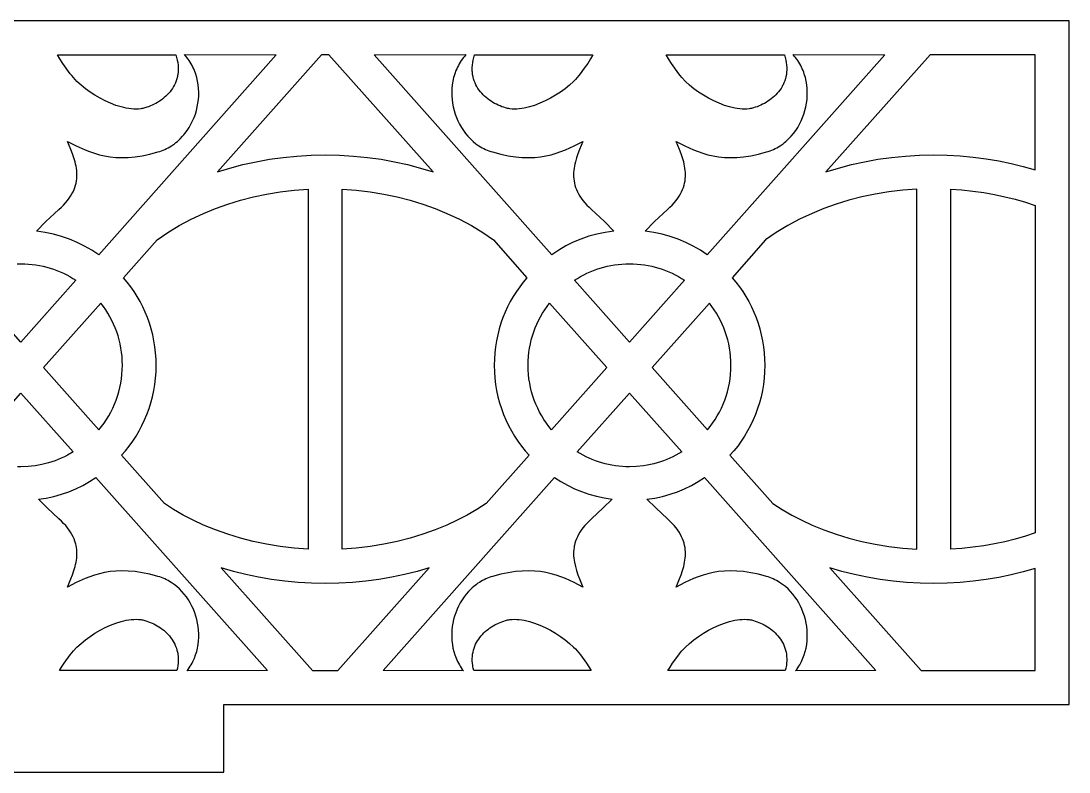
# Model space of a CAD drawing. Extents: x -831 to 1547, y -1426 to -385.
# Drawn here: x -353.57 to -307.08, y -549.92 to -516.62 of the extents above; entities that cross this region are included whole.
import ezdxf

# ---------------------------------------------------------------- set-up
doc = ezdxf.new("R2010")
doc.units = 0
doc.layers.add('CUT', color=18, linetype='CONTINUOUS')

msp = doc.modelspace()

# ---------------------------------------------------------------- linework, layer by layer
at = {"layer": 'CUT'}
for points in [[(-307.076, -516.625), (-400.076, -516.625), (-400.076, -546.924), (-362.576, -546.924), (-362.576, -549.924), (-344.576, -549.924), (-344.576, -546.924), (-307.076, -546.924)], [(-350.127, -526.988), (-350.432, -526.787), (-350.749, -526.604), (-351.079, -526.441), (-351.419, -526.298), (-351.771, -526.176), (-352.132, -526.076), (-352.501, -525.999), (-352.879, -525.944), (-352.464, -525.521), (-351.889, -524.986), (-351.781, -524.885), (-351.682, -524.784), (-351.592, -524.684), (-351.51, -524.585), (-351.436, -524.486), (-351.371, -524.388), (-351.313, -524.291), (-351.263, -524.194), (-351.22, -524.097), (-351.183, -524.001), (-351.154, -523.905), (-351.13, -523.81), (-351.113, -523.715), (-351.101, -523.621), (-351.094, -523.527), (-351.092, -523.433), (-351.095, -523.34), (-351.103, -523.247), (-351.115, -523.154), (-351.13, -523.062), (-351.15, -522.969), (-351.172, -522.877), (-351.225, -522.694), (-351.288, -522.511), (-351.359, -522.329), (-351.51, -521.965), (-351.127, -522.157), (-350.732, -522.337), (-350.527, -522.418), (-350.314, -522.491), (-350.094, -522.554), (-349.864, -522.606), (-349.622, -522.646), (-349.368, -522.671), (-349.099, -522.681), (-348.816, -522.673), (-348.515, -522.645), (-348.197, -522.598), (-347.858, -522.527), (-347.499, -522.433), (-347.418, -522.408), (-347.339, -522.381), (-347.261, -522.35), (-347.185, -522.317), (-347.111, -522.281), (-347.038, -522.243), (-346.897, -522.159), (-346.763, -522.067), (-346.699, -522.017), (-346.637, -521.965), (-346.517, -521.855), (-346.405, -521.738), (-346.352, -521.677), (-346.301, -521.614), (-346.203, -521.483), (-346.114, -521.346), (-346.033, -521.205), (-345.96, -521.058), (-345.895, -520.907), (-345.838, -520.753), (-345.791, -520.595), (-345.751, -520.435), (-345.721, -520.274), (-345.7, -520.11), (-345.688, -519.946), (-345.686, -519.782), (-345.693, -519.618), (-345.709, -519.454), (-345.736, -519.293), (-345.772, -519.133), (-345.819, -518.976), (-345.875, -518.821), (-345.908, -518.746), (-345.943, -518.671), (-345.98, -518.597), (-346.021, -518.525), (-346.109, -518.383), (-346.158, -518.314), (-346.209, -518.247), (-346.263, -518.181), (-346.32, -518.117), (-342.248, -518.125)], [(-351.949, -518.125), (-346.703, -518.124), (-346.668, -518.243), (-346.639, -518.359), (-346.618, -518.472), (-346.605, -518.583), (-346.598, -518.691), (-346.597, -518.744), (-346.598, -518.796), (-346.599, -518.822), (-346.6, -518.847), (-346.604, -518.898), (-346.616, -518.998), (-346.625, -519.046), (-346.635, -519.094), (-346.635, -519.096), (-346.635, -519.097), (-346.635, -519.099), (-346.636, -519.1), (-346.636, -519.101), (-346.636, -519.103), (-346.637, -519.104), (-346.637, -519.106), (-346.637, -519.107), (-346.638, -519.109), (-346.638, -519.11), (-346.639, -519.112), (-346.639, -519.113), (-346.639, -519.115), (-346.64, -519.116), (-346.64, -519.118), (-346.646, -519.141), (-346.658, -519.188), (-346.687, -519.278), (-346.722, -519.366), (-346.76, -519.451), (-346.804, -519.533), (-346.852, -519.612), (-346.904, -519.687), (-346.96, -519.76), (-347.019, -519.83), (-347.082, -519.897), (-347.147, -519.961), (-347.215, -520.021), (-347.286, -520.079), (-347.359, -520.133), (-347.434, -520.184), (-347.511, -520.232), (-347.589, -520.277), (-347.669, -520.319), (-347.749, -520.357), (-347.83, -520.392), (-347.911, -520.424), (-347.993, -520.453), (-348.074, -520.478), (-348.121, -520.49), (-348.168, -520.501), (-348.215, -520.51), (-348.264, -520.518), (-348.364, -520.528), (-348.467, -520.532), (-348.573, -520.53), (-348.682, -520.522), (-348.792, -520.508), (-348.904, -520.49), (-349.018, -520.466), (-349.134, -520.437), (-349.366, -520.365), (-349.601, -520.275), (-349.835, -520.17), (-350.066, -520.051), (-350.291, -519.919), (-350.508, -519.777), (-350.715, -519.626), (-350.91, -519.467), (-351.089, -519.302), (-351.251, -519.133), (-351.325, -519.047), (-351.393, -518.961), (-351.719, -518.506), (-351.845, -518.307)], [(-335.292, -523.316), (-339.909, -518.125), (-340.241, -518.125), (-344.858, -523.316), (-344.301, -523.144), (-343.729, -522.994), (-343.146, -522.865), (-342.551, -522.758), (-341.946, -522.673), (-341.331, -522.612), (-340.707, -522.575), (-340.076, -522.563), (-339.444, -522.575), (-338.821, -522.612), (-338.206, -522.673), (-337.6, -522.758), (-337.005, -522.865), (-336.421, -522.994), (-335.85, -523.145)], [(-327.271, -525.944), (-327.65, -525.996), (-328.02, -526.071), (-328.381, -526.17), (-328.732, -526.292), (-329.073, -526.436), (-329.402, -526.601), (-329.719, -526.785), (-330.023, -526.988), (-337.902, -518.125), (-333.831, -518.117), (-333.887, -518.181), (-333.942, -518.247), (-334.041, -518.383), (-334.087, -518.453), (-334.13, -518.525), (-334.17, -518.597), (-334.208, -518.671), (-334.243, -518.746), (-334.275, -518.821), (-334.332, -518.975), (-334.357, -519.054), (-334.379, -519.133), (-334.415, -519.293), (-334.442, -519.454), (-334.458, -519.618), (-334.465, -519.782), (-334.463, -519.946), (-334.451, -520.11), (-334.43, -520.273), (-334.399, -520.435), (-334.36, -520.595), (-334.312, -520.753), (-334.256, -520.907), (-334.191, -521.058), (-334.118, -521.205), (-334.037, -521.346), (-333.948, -521.483), (-333.85, -521.614), (-333.746, -521.738), (-333.634, -521.855), (-333.514, -521.965), (-333.387, -522.067), (-333.254, -522.159), (-333.184, -522.202), (-333.113, -522.243), (-333.04, -522.281), (-332.966, -522.317), (-332.89, -522.35), (-332.812, -522.381), (-332.733, -522.408), (-332.652, -522.433), (-332.292, -522.527), (-331.954, -522.598), (-331.635, -522.645), (-331.335, -522.673), (-331.052, -522.681), (-330.783, -522.671), (-330.529, -522.646), (-330.287, -522.607), (-330.057, -522.554), (-329.836, -522.491), (-329.624, -522.418), (-329.419, -522.337), (-329.024, -522.157), (-328.64, -521.965), (-328.792, -522.329), (-328.862, -522.511), (-328.925, -522.694), (-328.979, -522.877), (-329.001, -522.969), (-329.02, -523.062), (-329.036, -523.154), (-329.048, -523.247), (-329.055, -523.34), (-329.059, -523.433), (-329.057, -523.527), (-329.05, -523.621), (-329.038, -523.715), (-329.021, -523.81), (-328.997, -523.905), (-328.967, -524.001), (-328.931, -524.097), (-328.888, -524.194), (-328.838, -524.291), (-328.78, -524.388), (-328.715, -524.486), (-328.641, -524.585), (-328.559, -524.684), (-328.469, -524.784), (-328.37, -524.885), (-328.261, -524.986), (-327.687, -525.521)], [(-333.447, -518.124), (-328.201, -518.125), (-328.306, -518.307), (-328.432, -518.506), (-328.582, -518.723), (-328.758, -518.961), (-328.826, -519.047), (-328.9, -519.133), (-328.979, -519.218), (-329.062, -519.302), (-329.241, -519.467), (-329.436, -519.626), (-329.643, -519.777), (-329.86, -519.919), (-330.085, -520.051), (-330.316, -520.17), (-330.55, -520.275), (-330.784, -520.365), (-331.017, -520.437), (-331.133, -520.466), (-331.247, -520.49), (-331.359, -520.508), (-331.469, -520.522), (-331.578, -520.53), (-331.683, -520.532), (-331.787, -520.528), (-331.887, -520.518), (-331.935, -520.51), (-331.983, -520.501), (-332.03, -520.49), (-332.076, -520.478), (-332.158, -520.453), (-332.24, -520.424), (-332.321, -520.392), (-332.402, -520.357), (-332.482, -520.319), (-332.562, -520.277), (-332.64, -520.232), (-332.716, -520.184), (-332.792, -520.133), (-332.865, -520.079), (-332.935, -520.021), (-333.004, -519.961), (-333.069, -519.897), (-333.132, -519.83), (-333.191, -519.76), (-333.247, -519.687), (-333.299, -519.612), (-333.347, -519.533), (-333.39, -519.451), (-333.429, -519.366), (-333.464, -519.278), (-333.493, -519.188), (-333.517, -519.094), (-333.535, -518.998), (-333.547, -518.898), (-333.551, -518.847), (-333.553, -518.796), (-333.553, -518.691), (-333.546, -518.583), (-333.532, -518.472), (-333.512, -518.359), (-333.483, -518.243)], [(-323.129, -526.988), (-323.433, -526.787), (-323.75, -526.604), (-324.08, -526.441), (-324.42, -526.298), (-324.772, -526.176), (-325.133, -526.076), (-325.502, -525.999), (-325.88, -525.944), (-325.466, -525.521), (-324.89, -524.986), (-324.782, -524.885), (-324.683, -524.784), (-324.593, -524.684), (-324.511, -524.585), (-324.437, -524.486), (-324.372, -524.388), (-324.314, -524.291), (-324.264, -524.194), (-324.221, -524.097), (-324.184, -524.001), (-324.155, -523.905), (-324.131, -523.81), (-324.114, -523.715), (-324.102, -523.621), (-324.095, -523.527), (-324.093, -523.433), (-324.097, -523.34), (-324.104, -523.247), (-324.116, -523.154), (-324.131, -523.062), (-324.151, -522.969), (-324.173, -522.877), (-324.227, -522.694), (-324.29, -522.511), (-324.36, -522.329), (-324.512, -521.965), (-324.128, -522.157), (-323.733, -522.337), (-323.528, -522.418), (-323.316, -522.491), (-323.095, -522.554), (-322.865, -522.606), (-322.623, -522.646), (-322.369, -522.671), (-322.101, -522.681), (-321.817, -522.673), (-321.516, -522.645), (-321.198, -522.598), (-320.86, -522.527), (-320.5, -522.433), (-320.419, -522.408), (-320.34, -522.381), (-320.262, -522.35), (-320.186, -522.317), (-320.112, -522.281), (-320.039, -522.243), (-319.968, -522.203), (-319.898, -522.159), (-319.765, -522.067), (-319.7, -522.017), (-319.638, -521.965), (-319.518, -521.855), (-319.406, -521.738), (-319.302, -521.614), (-319.204, -521.483), (-319.115, -521.346), (-319.034, -521.205), (-318.961, -521.058), (-318.896, -520.907), (-318.839, -520.753), (-318.792, -520.595), (-318.753, -520.435), (-318.722, -520.274), (-318.701, -520.11), (-318.689, -519.946), (-318.687, -519.782), (-318.694, -519.618), (-318.71, -519.454), (-318.737, -519.293), (-318.773, -519.133), (-318.82, -518.976), (-318.847, -518.898), (-318.877, -518.821), (-318.909, -518.746), (-318.944, -518.671), (-318.982, -518.597), (-319.022, -518.525), (-319.065, -518.453), (-319.111, -518.383), (-319.159, -518.314), (-319.21, -518.247), (-319.264, -518.181), (-319.321, -518.117), (-315.25, -518.125)], [(-324.951, -518.125), (-319.705, -518.124), (-319.669, -518.243), (-319.654, -518.301), (-319.64, -518.359), (-319.619, -518.472), (-319.606, -518.583), (-319.599, -518.691), (-319.598, -518.744), (-319.599, -518.796), (-319.605, -518.898), (-319.617, -518.998), (-319.635, -519.094), (-319.659, -519.188), (-319.666, -519.211), (-319.673, -519.233), (-319.688, -519.278), (-319.723, -519.366), (-319.762, -519.451), (-319.783, -519.492), (-319.805, -519.533), (-319.853, -519.612), (-319.905, -519.687), (-319.961, -519.76), (-320.02, -519.83), (-320.083, -519.897), (-320.148, -519.961), (-320.217, -520.021), (-320.287, -520.079), (-320.36, -520.133), (-320.436, -520.184), (-320.512, -520.232), (-320.59, -520.277), (-320.67, -520.319), (-320.75, -520.357), (-320.831, -520.392), (-320.913, -520.424), (-320.994, -520.453), (-321.076, -520.478), (-321.122, -520.49), (-321.169, -520.501), (-321.217, -520.51), (-321.265, -520.518), (-321.365, -520.528), (-321.468, -520.532), (-321.574, -520.53), (-321.683, -520.522), (-321.793, -520.508), (-321.906, -520.49), (-322.019, -520.466), (-322.135, -520.437), (-322.368, -520.365), (-322.602, -520.275), (-322.836, -520.17), (-323.067, -520.051), (-323.292, -519.919), (-323.509, -519.777), (-323.716, -519.626), (-323.911, -519.467), (-324.09, -519.302), (-324.252, -519.133), (-324.326, -519.047), (-324.394, -518.961), (-324.72, -518.506), (-324.846, -518.307)], [(-308.575, -523.226), (-308.576, -518.125), (-313.243, -518.125), (-317.86, -523.316), (-317.302, -523.145), (-316.73, -522.994), (-316.147, -522.865), (-315.552, -522.758), (-314.946, -522.673), (-314.331, -522.612), (-313.708, -522.575), (-313.076, -522.563), (-312.484, -522.574), (-311.9, -522.606), (-311.323, -522.66), (-310.754, -522.734), (-310.194, -522.828), (-309.644, -522.942), (-309.104, -523.075)], [(-340.826, -540.044), (-341.454, -539.999), (-342.07, -539.926), (-342.675, -539.828), (-343.266, -539.704), (-343.842, -539.556), (-344.404, -539.384), (-344.949, -539.189), (-345.476, -538.973), (-345.935, -538.76), (-346.377, -538.531), (-346.803, -538.286), (-347.212, -538.026), (-349.119, -535.88), (-348.942, -535.679), (-348.775, -535.47), (-348.618, -535.253), (-348.471, -535.029), (-348.333, -534.798), (-348.206, -534.56), (-348.09, -534.316), (-347.985, -534.066), (-347.891, -533.811), (-347.809, -533.55), (-347.739, -533.284), (-347.68, -533.013), (-347.635, -532.738), (-347.602, -532.458), (-347.582, -532.175), (-347.575, -531.889), (-347.581, -531.612), (-347.6, -531.338), (-347.631, -531.068), (-347.674, -530.801), (-347.728, -530.539), (-347.794, -530.281), (-347.871, -530.028), (-347.959, -529.779), (-348.058, -529.536), (-348.167, -529.299), (-348.286, -529.067), (-348.415, -528.842), (-348.554, -528.622), (-348.702, -528.41), (-348.859, -528.204), (-349.025, -528.006), (-347.539, -526.331), (-347.061, -526.004), (-346.557, -525.698), (-346.028, -525.415), (-345.476, -525.156), (-344.949, -524.94), (-344.404, -524.745), (-343.842, -524.573), (-343.265, -524.425), (-342.674, -524.301), (-342.07, -524.203), (-341.454, -524.13), (-340.826, -524.085)], [(-339.326, -540.044), (-339.326, -524.085), (-338.698, -524.13), (-338.082, -524.203), (-337.477, -524.301), (-336.886, -524.425), (-336.31, -524.573), (-335.748, -524.745), (-335.203, -524.94), (-334.675, -525.156), (-334.123, -525.416), (-333.593, -525.699), (-333.088, -526.005), (-332.609, -526.333), (-331.125, -528.006), (-331.292, -528.204), (-331.449, -528.41), (-331.597, -528.622), (-331.736, -528.842), (-331.865, -529.067), (-331.984, -529.299), (-332.093, -529.536), (-332.192, -529.779), (-332.28, -530.028), (-332.357, -530.281), (-332.423, -530.539), (-332.477, -530.801), (-332.52, -531.068), (-332.551, -531.338), (-332.57, -531.612), (-332.576, -531.889), (-332.569, -532.175), (-332.549, -532.458), (-332.516, -532.738), (-332.47, -533.013), (-332.412, -533.284), (-332.342, -533.55), (-332.26, -533.811), (-332.166, -534.066), (-332.061, -534.316), (-331.944, -534.56), (-331.817, -534.798), (-331.68, -535.029), (-331.533, -535.253), (-331.375, -535.47), (-331.208, -535.679), (-331.032, -535.88), (-332.937, -538.024), (-333.347, -538.285), (-333.773, -538.53), (-334.216, -538.76), (-334.675, -538.973), (-335.203, -539.189), (-335.748, -539.384), (-336.31, -539.556), (-336.886, -539.704), (-337.478, -539.828), (-338.082, -539.926), (-338.698, -539.999)], [(-313.826, -540.044), (-313.826, -524.085), (-314.454, -524.13), (-315.07, -524.203), (-315.674, -524.301), (-316.266, -524.425), (-316.842, -524.573), (-317.404, -524.745), (-317.949, -524.94), (-318.476, -525.156), (-319.029, -525.416), (-319.559, -525.699), (-320.064, -526.005), (-320.542, -526.333), (-322.026, -528.006), (-321.86, -528.204), (-321.703, -528.41), (-321.555, -528.622), (-321.416, -528.842), (-321.287, -529.067), (-321.168, -529.299), (-321.059, -529.536), (-320.96, -529.779), (-320.872, -530.028), (-320.795, -530.281), (-320.729, -530.539), (-320.675, -530.801), (-320.632, -531.068), (-320.601, -531.338), (-320.582, -531.612), (-320.576, -531.889), (-320.583, -532.175), (-320.603, -532.458), (-320.636, -532.738), (-320.682, -533.013), (-320.74, -533.284), (-320.81, -533.55), (-320.892, -533.811), (-320.986, -534.066), (-321.091, -534.316), (-321.208, -534.56), (-321.334, -534.798), (-321.472, -535.029), (-321.619, -535.253), (-321.777, -535.47), (-321.943, -535.679), (-322.12, -535.88), (-320.215, -538.024), (-319.805, -538.285), (-319.379, -538.53), (-318.936, -538.76), (-318.476, -538.973), (-317.949, -539.189), (-317.404, -539.384), (-316.842, -539.556), (-316.265, -539.704), (-315.674, -539.828), (-315.07, -539.926), (-314.454, -539.999)], [(-312.326, -524.084), (-311.83, -524.118), (-311.34, -524.169), (-310.858, -524.236), (-310.384, -524.319), (-309.918, -524.418), (-309.461, -524.532), (-309.013, -524.66), (-308.575, -524.804), (-308.575, -539.325), (-309.013, -539.468), (-309.461, -539.597), (-309.918, -539.711), (-310.384, -539.81), (-310.858, -539.893), (-311.34, -539.96), (-311.83, -540.011), (-312.326, -540.045)], [(-329.015, -528.123), (-328.883, -528.037), (-328.747, -527.957), (-328.608, -527.881), (-328.467, -527.811), (-328.322, -527.745), (-328.174, -527.685), (-328.024, -527.63), (-327.872, -527.58), (-327.717, -527.536), (-327.56, -527.498), (-327.401, -527.465), (-327.239, -527.438), (-327.076, -527.416), (-326.911, -527.401), (-326.744, -527.392), (-326.576, -527.389), (-326.408, -527.392), (-326.241, -527.401), (-326.076, -527.416), (-325.913, -527.438), (-325.751, -527.465), (-325.592, -527.498), (-325.435, -527.536), (-325.28, -527.58), (-325.127, -527.63), (-324.977, -527.685), (-324.83, -527.745), (-324.685, -527.811), (-324.544, -527.881), (-324.405, -527.957), (-324.269, -528.037), (-324.137, -528.123), (-326.576, -530.867)], [(-350.028, -529.134), (-352.571, -531.996), (-350.121, -534.752), (-350.001, -534.605), (-349.888, -534.452), (-349.781, -534.295), (-349.681, -534.133), (-349.587, -533.966), (-349.502, -533.795), (-349.423, -533.62), (-349.352, -533.44), (-349.288, -533.257), (-349.233, -533.071), (-349.185, -532.881), (-349.146, -532.688), (-349.115, -532.492), (-349.093, -532.293), (-349.079, -532.092), (-349.075, -531.889), (-349.079, -531.695), (-349.091, -531.503), (-349.111, -531.313), (-349.14, -531.126), (-349.175, -530.942), (-349.218, -530.76), (-349.269, -530.581), (-349.327, -530.406), (-349.391, -530.233), (-349.463, -530.064), (-349.541, -529.899), (-349.626, -529.738), (-349.717, -529.581), (-349.815, -529.427), (-349.918, -529.278)], [(-330.03, -534.752), (-330.15, -534.605), (-330.263, -534.452), (-330.37, -534.295), (-330.47, -534.133), (-330.563, -533.966), (-330.649, -533.795), (-330.728, -533.62), (-330.799, -533.44), (-330.863, -533.257), (-330.918, -533.071), (-330.966, -532.881), (-331.005, -532.688), (-331.036, -532.492), (-331.058, -532.293), (-331.071, -532.092), (-331.076, -531.889), (-331.072, -531.695), (-331.059, -531.503), (-331.039, -531.313), (-331.011, -531.126), (-330.976, -530.942), (-330.932, -530.76), (-330.882, -530.581), (-330.824, -530.406), (-330.759, -530.233), (-330.688, -530.064), (-330.61, -529.899), (-330.525, -529.738), (-330.433, -529.581), (-330.336, -529.427), (-330.232, -529.278), (-330.123, -529.134), (-327.579, -531.996)], [(-323.029, -529.134), (-325.572, -531.996), (-323.122, -534.752), (-323.002, -534.605), (-322.889, -534.452), (-322.782, -534.295), (-322.682, -534.133), (-322.588, -533.966), (-322.502, -533.795), (-322.424, -533.62), (-322.353, -533.44), (-322.289, -533.257), (-322.234, -533.071), (-322.186, -532.881), (-322.147, -532.688), (-322.116, -532.492), (-322.094, -532.293), (-322.081, -532.092), (-322.076, -531.889), (-322.08, -531.695), (-322.092, -531.503), (-322.113, -531.313), (-322.141, -531.126), (-322.176, -530.942), (-322.22, -530.76), (-322.27, -530.581), (-322.328, -530.406), (-322.392, -530.233), (-322.464, -530.064), (-322.542, -529.899), (-322.627, -529.738), (-322.718, -529.581), (-322.816, -529.427), (-322.919, -529.278)], [(-324.259, -535.731), (-324.386, -535.808), (-324.517, -535.88), (-324.65, -535.948), (-324.785, -536.012), (-324.923, -536.07), (-325.063, -536.124), (-325.206, -536.174), (-325.351, -536.218), (-325.498, -536.257), (-325.646, -536.292), (-325.797, -536.321), (-325.95, -536.345), (-326.26, -536.378), (-326.576, -536.389), (-326.735, -536.386), (-326.892, -536.378), (-327.048, -536.364), (-327.202, -536.345), (-327.354, -536.321), (-327.505, -536.292), (-327.654, -536.257), (-327.801, -536.218), (-327.946, -536.174), (-328.089, -536.124), (-328.229, -536.07), (-328.367, -536.012), (-328.502, -535.948), (-328.635, -535.88), (-328.893, -535.731), (-326.576, -533.125)], [(-352.799, -537.827), (-352.451, -537.775), (-352.11, -537.702), (-351.776, -537.609), (-351.452, -537.497), (-351.136, -537.365), (-350.83, -537.216), (-350.534, -537.049), (-350.25, -536.865), (-342.641, -545.424), (-346.208, -545.437), (-346.158, -545.372), (-346.111, -545.305), (-346.067, -545.237), (-346.025, -545.168), (-345.985, -545.098), (-345.949, -545.027), (-345.882, -544.881), (-345.826, -544.732), (-345.779, -544.581), (-345.742, -544.426), (-345.727, -544.348), (-345.714, -544.27), (-345.696, -544.112), (-345.687, -543.954), (-345.686, -543.794), (-345.695, -543.635), (-345.712, -543.477), (-345.737, -543.319), (-345.771, -543.164), (-345.814, -543.01), (-345.864, -542.859), (-345.922, -542.711), (-345.989, -542.567), (-346.063, -542.426), (-346.144, -542.291), (-346.233, -542.161), (-346.329, -542.036), (-346.433, -541.917), (-346.543, -541.805), (-346.66, -541.701), (-346.784, -541.604), (-346.915, -541.515), (-346.982, -541.474), (-347.051, -541.435), (-347.122, -541.398), (-347.195, -541.364), (-347.268, -541.332), (-347.344, -541.303), (-347.421, -541.276), (-347.499, -541.252), (-347.858, -541.158), (-348.197, -541.088), (-348.515, -541.04), (-348.816, -541.013), (-349.099, -541.005), (-349.368, -541.014), (-349.622, -541.04), (-349.863, -541.079), (-350.094, -541.131), (-350.314, -541.195), (-350.526, -541.268), (-350.732, -541.349), (-351.127, -541.528), (-351.51, -541.721), (-351.358, -541.357), (-351.288, -541.175), (-351.225, -540.992), (-351.172, -540.808), (-351.15, -540.716), (-351.13, -540.624), (-351.115, -540.532), (-351.103, -540.439), (-351.095, -540.346), (-351.092, -540.252), (-351.094, -540.159), (-351.1, -540.065), (-351.112, -539.97), (-351.13, -539.875), (-351.141, -539.828), (-351.154, -539.78), (-351.183, -539.685), (-351.22, -539.589), (-351.263, -539.492), (-351.313, -539.395), (-351.371, -539.297), (-351.436, -539.199), (-351.51, -539.1), (-351.591, -539.001), (-351.682, -538.901), (-351.781, -538.801), (-351.889, -538.7), (-352.409, -538.218)], [(-329.901, -536.865), (-329.616, -537.048), (-329.321, -537.213), (-329.015, -537.362), (-328.699, -537.493), (-328.374, -537.605), (-328.041, -537.698), (-327.699, -537.772), (-327.351, -537.827), (-327.741, -538.218), (-328.261, -538.7), (-328.37, -538.801), (-328.469, -538.901), (-328.559, -539.001), (-328.641, -539.1), (-328.714, -539.199), (-328.78, -539.297), (-328.838, -539.395), (-328.888, -539.492), (-328.931, -539.589), (-328.967, -539.685), (-328.997, -539.78), (-329.021, -539.875), (-329.026, -539.899), (-329.03, -539.923), (-329.038, -539.97), (-329.05, -540.065), (-329.057, -540.159), (-329.058, -540.252), (-329.055, -540.346), (-329.048, -540.439), (-329.036, -540.532), (-329.02, -540.624), (-328.979, -540.808), (-328.925, -540.992), (-328.862, -541.175), (-328.792, -541.357), (-328.64, -541.721), (-329.024, -541.528), (-329.419, -541.349), (-329.624, -541.268), (-329.836, -541.195), (-330.057, -541.131), (-330.287, -541.079), (-330.529, -541.04), (-330.783, -541.014), (-331.051, -541.005), (-331.335, -541.013), (-331.635, -541.04), (-331.954, -541.088), (-332.292, -541.158), (-332.652, -541.252), (-332.73, -541.276), (-332.807, -541.303), (-332.882, -541.332), (-332.956, -541.364), (-333.028, -541.398), (-333.099, -541.435), (-333.168, -541.474), (-333.236, -541.515), (-333.302, -541.558), (-333.366, -541.604), (-333.49, -541.701), (-333.55, -541.752), (-333.608, -541.805), (-333.718, -541.917), (-333.821, -542.036), (-333.917, -542.161), (-334.006, -542.291), (-334.088, -542.426), (-334.162, -542.567), (-334.228, -542.711), (-334.286, -542.859), (-334.337, -543.01), (-334.379, -543.164), (-334.413, -543.319), (-334.439, -543.477), (-334.456, -543.635), (-334.464, -543.794), (-334.464, -543.954), (-334.455, -544.112), (-334.436, -544.27), (-334.408, -544.426), (-334.371, -544.581), (-334.325, -544.732), (-334.268, -544.881), (-334.202, -545.027), (-334.126, -545.168), (-334.084, -545.237), (-334.04, -545.305), (-333.993, -545.372), (-333.943, -545.437), (-337.509, -545.424)], [(-325.801, -537.827), (-325.452, -537.775), (-325.111, -537.702), (-324.777, -537.609), (-324.453, -537.497), (-324.137, -537.365), (-323.831, -537.216), (-323.535, -537.049), (-323.251, -536.865), (-315.643, -545.424), (-319.209, -545.437), (-319.159, -545.372), (-319.112, -545.305), (-319.068, -545.237), (-319.026, -545.168), (-318.95, -545.027), (-318.915, -544.954), (-318.884, -544.881), (-318.854, -544.807), (-318.827, -544.732), (-318.78, -544.581), (-318.743, -544.426), (-318.716, -544.27), (-318.697, -544.112), (-318.688, -543.954), (-318.687, -543.794), (-318.696, -543.635), (-318.713, -543.477), (-318.739, -543.319), (-318.772, -543.164), (-318.815, -543.01), (-318.865, -542.859), (-318.924, -542.711), (-318.99, -542.567), (-319.064, -542.426), (-319.145, -542.291), (-319.234, -542.161), (-319.331, -542.036), (-319.434, -541.917), (-319.544, -541.805), (-319.661, -541.701), (-319.785, -541.604), (-319.916, -541.515), (-319.983, -541.474), (-320.052, -541.435), (-320.123, -541.398), (-320.196, -541.364), (-320.27, -541.332), (-320.345, -541.303), (-320.422, -541.276), (-320.5, -541.252), (-320.86, -541.158), (-321.198, -541.088), (-321.516, -541.04), (-321.817, -541.013), (-322.1, -541.005), (-322.369, -541.014), (-322.623, -541.04), (-322.865, -541.079), (-323.095, -541.131), (-323.315, -541.195), (-323.528, -541.268), (-323.733, -541.349), (-324.128, -541.528), (-324.511, -541.721), (-324.36, -541.357), (-324.289, -541.175), (-324.226, -540.992), (-324.173, -540.808), (-324.15, -540.716), (-324.131, -540.624), (-324.116, -540.532), (-324.104, -540.439), (-324.096, -540.346), (-324.093, -540.252), (-324.095, -540.159), (-324.102, -540.065), (-324.114, -539.97), (-324.131, -539.875), (-324.155, -539.78), (-324.185, -539.685), (-324.221, -539.589), (-324.264, -539.492), (-324.314, -539.395), (-324.372, -539.297), (-324.437, -539.199), (-324.511, -539.1), (-324.592, -539.001), (-324.683, -538.901), (-324.782, -538.801), (-324.89, -538.7), (-325.41, -538.218)], [(-344.688, -540.868), (-340.635, -545.424), (-339.516, -545.424), (-335.462, -540.867), (-336.002, -541.027), (-336.555, -541.166), (-337.118, -541.286), (-337.692, -541.385), (-338.276, -541.464), (-338.868, -541.52), (-339.469, -541.555), (-340.076, -541.566), (-340.683, -541.555), (-341.283, -541.52), (-341.875, -541.464), (-342.459, -541.386), (-343.032, -541.286), (-343.596, -541.167), (-344.148, -541.027)], [(-317.69, -540.867), (-313.636, -545.424), (-308.576, -545.424), (-308.575, -540.903), (-309.104, -541.054), (-309.643, -541.187), (-310.194, -541.301), (-310.754, -541.395), (-311.323, -541.469), (-311.9, -541.523), (-312.484, -541.555), (-313.076, -541.566), (-313.683, -541.555), (-314.283, -541.52), (-314.876, -541.464), (-315.459, -541.385), (-316.033, -541.286), (-316.597, -541.166), (-317.149, -541.027)], [(-346.663, -545.427), (-351.872, -545.424), (-351.776, -545.268), (-351.665, -545.1), (-351.393, -544.725), (-351.325, -544.639), (-351.251, -544.553), (-351.089, -544.384), (-350.909, -544.219), (-350.715, -544.06), (-350.508, -543.909), (-350.291, -543.766), (-350.066, -543.635), (-349.835, -543.515), (-349.601, -543.41), (-349.366, -543.321), (-349.133, -543.249), (-349.018, -543.22), (-348.904, -543.196), (-348.792, -543.177), (-348.681, -543.164), (-348.573, -543.156), (-348.467, -543.154), (-348.364, -543.158), (-348.264, -543.168), (-348.215, -543.175), (-348.167, -543.184), (-348.12, -543.195), (-348.074, -543.208), (-347.996, -543.232), (-347.917, -543.259), (-347.76, -543.323), (-347.683, -543.36), (-347.606, -543.4), (-347.53, -543.442), (-347.456, -543.488), (-347.383, -543.536), (-347.312, -543.587), (-347.243, -543.642), (-347.176, -543.699), (-347.111, -543.759), (-347.05, -543.822), (-346.991, -543.888), (-346.935, -543.956), (-346.883, -544.028), (-346.834, -544.102), (-346.789, -544.179), (-346.749, -544.259), (-346.712, -544.342), (-346.68, -544.427), (-346.653, -544.515), (-346.631, -544.606), (-346.622, -544.652), (-346.615, -544.699), (-346.603, -544.795), (-346.6, -544.844), (-346.598, -544.894), (-346.598, -544.995), (-346.604, -545.099), (-346.617, -545.206), (-346.637, -545.315)], [(-328.279, -545.424), (-333.488, -545.427), (-333.514, -545.315), (-333.525, -545.26), (-333.533, -545.206), (-333.547, -545.099), (-333.553, -544.995), (-333.553, -544.894), (-333.548, -544.795), (-333.545, -544.771), (-333.545, -544.769), (-333.545, -544.768), (-333.545, -544.766), (-333.545, -544.765), (-333.544, -544.763), (-333.544, -544.762), (-333.544, -544.76), (-333.544, -544.759), (-333.544, -544.757), (-333.544, -544.756), (-333.544, -544.754), (-333.543, -544.753), (-333.543, -544.751), (-333.543, -544.75), (-333.543, -544.748), (-333.543, -544.747), (-333.54, -544.723), (-333.536, -544.699), (-333.519, -544.606), (-333.497, -544.515), (-333.47, -544.427), (-333.438, -544.342), (-333.402, -544.259), (-333.361, -544.179), (-333.316, -544.102), (-333.268, -544.028), (-333.216, -543.956), (-333.16, -543.888), (-333.101, -543.822), (-333.039, -543.759), (-332.975, -543.699), (-332.908, -543.642), (-332.839, -543.587), (-332.768, -543.536), (-332.695, -543.488), (-332.62, -543.442), (-332.545, -543.4), (-332.39, -543.323), (-332.234, -543.259), (-332.155, -543.232), (-332.076, -543.208), (-332.03, -543.195), (-331.983, -543.184), (-331.935, -543.175), (-331.886, -543.168), (-331.787, -543.158), (-331.683, -543.154), (-331.578, -543.156), (-331.469, -543.164), (-331.359, -543.177), (-331.246, -543.196), (-331.133, -543.22), (-331.017, -543.249), (-330.784, -543.321), (-330.55, -543.41), (-330.316, -543.515), (-330.085, -543.635), (-329.86, -543.766), (-329.643, -543.909), (-329.436, -544.06), (-329.241, -544.219), (-329.062, -544.384), (-328.979, -544.468), (-328.9, -544.553), (-328.826, -544.639), (-328.757, -544.725), (-328.485, -545.1)], [(-319.664, -545.427), (-324.873, -545.424), (-324.777, -545.268), (-324.666, -545.1), (-324.394, -544.725), (-324.326, -544.639), (-324.252, -544.553), (-324.173, -544.468), (-324.09, -544.384), (-323.911, -544.219), (-323.716, -544.06), (-323.509, -543.909), (-323.292, -543.766), (-323.067, -543.635), (-322.836, -543.515), (-322.602, -543.41), (-322.368, -543.321), (-322.134, -543.249), (-322.019, -543.22), (-321.905, -543.196), (-321.793, -543.177), (-321.682, -543.164), (-321.574, -543.156), (-321.468, -543.154), (-321.365, -543.158), (-321.265, -543.168), (-321.216, -543.175), (-321.169, -543.184), (-321.122, -543.195), (-321.076, -543.208), (-320.997, -543.232), (-320.918, -543.259), (-320.84, -543.29), (-320.762, -543.323), (-320.684, -543.36), (-320.607, -543.4), (-320.531, -543.442), (-320.457, -543.488), (-320.384, -543.536), (-320.313, -543.587), (-320.244, -543.642), (-320.177, -543.699), (-320.113, -543.759), (-320.051, -543.822), (-319.992, -543.888), (-319.936, -543.956), (-319.884, -544.028), (-319.835, -544.102), (-319.79, -544.179), (-319.75, -544.259), (-319.713, -544.342), (-319.681, -544.427), (-319.654, -544.515), (-319.632, -544.606), (-319.615, -544.699), (-319.604, -544.795), (-319.599, -544.894), (-319.599, -544.995), (-319.605, -545.099), (-319.618, -545.206), (-319.638, -545.315)]]:
    msp.add_lwpolyline(points, close=True, dxfattribs=at)
for points in [[(-353.743, -527.392), (-353.575, -527.389), (-353.406, -527.392), (-353.24, -527.401), (-353.075, -527.416), (-352.911, -527.438), (-352.75, -527.465), (-352.591, -527.498), (-352.434, -527.536), (-352.279, -527.58), (-352.126, -527.63), (-351.976, -527.685), (-351.829, -527.745), (-351.684, -527.811), (-351.542, -527.881), (-351.404, -527.957), (-351.268, -528.037), (-351.136, -528.123), (-353.575, -530.867), (-356.014, -528.123)], [(-355.892, -535.731), (-353.575, -533.125), (-351.258, -535.731), (-351.515, -535.88), (-351.649, -535.948), (-351.784, -536.012), (-351.922, -536.07), (-352.062, -536.124), (-352.349, -536.218), (-352.645, -536.292), (-352.796, -536.321), (-352.949, -536.345), (-353.103, -536.364), (-353.259, -536.378), (-353.575, -536.389), (-353.734, -536.386)]]:
    msp.add_lwpolyline(points, dxfattribs=at)

doc.saveas('drawing.dxf')
